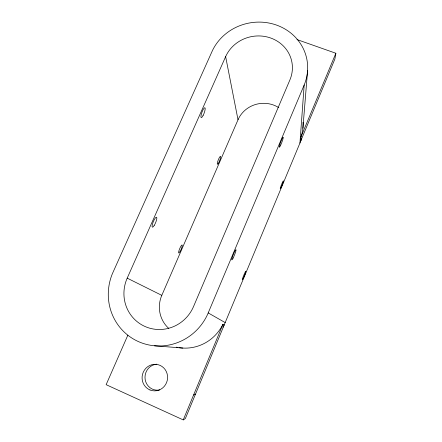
<?xml version="1.0" encoding="UTF-8"?>
<svg xmlns="http://www.w3.org/2000/svg" width="442" height="442" viewBox="0 0 442 442"><rect width="100%" height="100%" fill="white"/><g stroke="black" fill="none" stroke-linecap="round" stroke-linejoin="round"><path stroke-width="0.66" d="M222.972 327.262A41.509 40.592 -68.6 0 0 224.204 324.931L299.947 143.031L304.173 85.013L304.693 83.72A49.979 46.67 -10.8 0 0 276.791 25.183A49.979 46.67 -10.8 0 0 212.552 50.327L112.412 273.626A53.316 51.758 -60.9 0 0 139.153 341.915A53.316 51.758 -60.9 0 0 207.591 314.367L304.173 85.013M303.008 122.257A40.139 38.2 -9.4 0 1 301.09 136.595L300.764 140.865L299.947 143.031M302.903 128.29L307.582 70.626M296.98 39.559L335.865 53.261L334.881 59.029L300.764 140.865A39.366 37.52 -9.2 0 0 301.466 138.573M183.242 419.9L222.956 324.284L224.204 324.931L185.347 418.58L183.242 419.9L106.135 384.678L127.843 335.202M301.09 136.595L335.865 53.261M168.722 328.367A28.929 28.288 -68.6 0 1 161.8 295.35L238.017 119.771L225.635 56.642A34.83 32.52 -10.8 0 1 270.896 38.084A34.83 32.52 -10.8 0 1 289.891 79.952L193.552 306.521A37.156 36.067 -60.8 0 1 145.446 326.682A37.156 36.067 -60.8 0 1 127.202 278.151L225.635 56.642M193.618 394.977L195.497 394.176M154.518 345.782L182.844 348.069M127.202 278.151L161.8 295.35M208.221 312.93L225.254 322.627M238.017 119.771A27.437 26.144 -9.3 0 1 278.819 107.677M222.956 324.284A42.36 41.404 -67.9 0 1 178.916 347.65M177.618 347.429A42.36 41.404 -67.9 0 1 176.325 347.163M159.717 389.921A13.039 12.481 -79.2 0 1 152.755 389.275L152.031 388.954A13.039 12.481 -79.2 0 1 145.236 374.788A13.039 12.481 -79.2 0 1 156.805 364.164M149.993 389.966L149.258 389.64A13.315 12.741 -78.8 0 1 147.468 366.866A13.315 12.741 -78.8 0 1 167.518 375.866A13.315 12.741 -78.8 0 1 149.993 389.966M233.116 258.051A5.514 0.635 -67.9 0 0 236.022 249.758A5.514 0.635 -67.9 0 0 232.531 256.598A5.514 0.635 -67.9 0 0 233.116 258.051M280.714 145.042A5.381 0.597 -68.9 0 0 283.173 137.263A5.381 0.597 -68.9 0 0 279.803 144.534A5.381 0.597 -68.9 0 0 280.714 145.042M281.062 187.579A4.293 0.387 -68.5 0 0 283.471 180.894A4.293 0.387 -68.5 0 0 281.051 185.817A4.293 0.387 -68.5 0 0 281.062 187.579M243.487 277.896A4.403 0.403 -67.8 0 0 245.835 271.36A4.403 0.403 -67.8 0 0 243.117 276.957A4.403 0.403 -67.8 0 0 243.487 277.896M180.065 251.553A4.332 0.801 -67.4 0 0 182.159 245.034A4.332 0.801 -67.4 0 0 179.065 250.365A4.332 0.801 -67.4 0 0 180.065 251.553M154.148 225.553A5.409 1.254 -67.4 0 0 156.661 217.282A5.409 1.254 -67.4 0 0 152.573 223.718A5.409 1.254 -67.4 0 0 154.148 225.553M203.06 115.577A5.276 1.182 -69.7 0 0 204.911 107.737A5.276 1.182 -69.7 0 0 201.193 114.716A5.276 1.182 -69.7 0 0 203.06 115.577M218.447 163.181A4.227 0.768 -68.8 0 0 220.608 156.518A4.227 0.768 -68.8 0 0 217.818 161.208A4.227 0.768 -68.8 0 0 218.447 163.181"/></g></svg>
